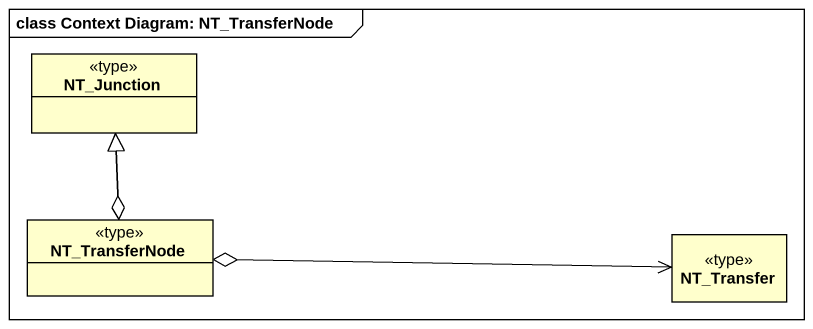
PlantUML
@startuml
mainframe class Context Diagram: NT_TransferNode
hide circle
hide empty members
class NT_Junction <<type>>
class NT_TransferNode <<type>>
class NT_Transfer <<type>>
NT_Junction <--o NT_TransferNode
NT_TransferNode -up-|> NT_Junction
NT_Transfer <-left-o NT_TransferNode
@enduml
